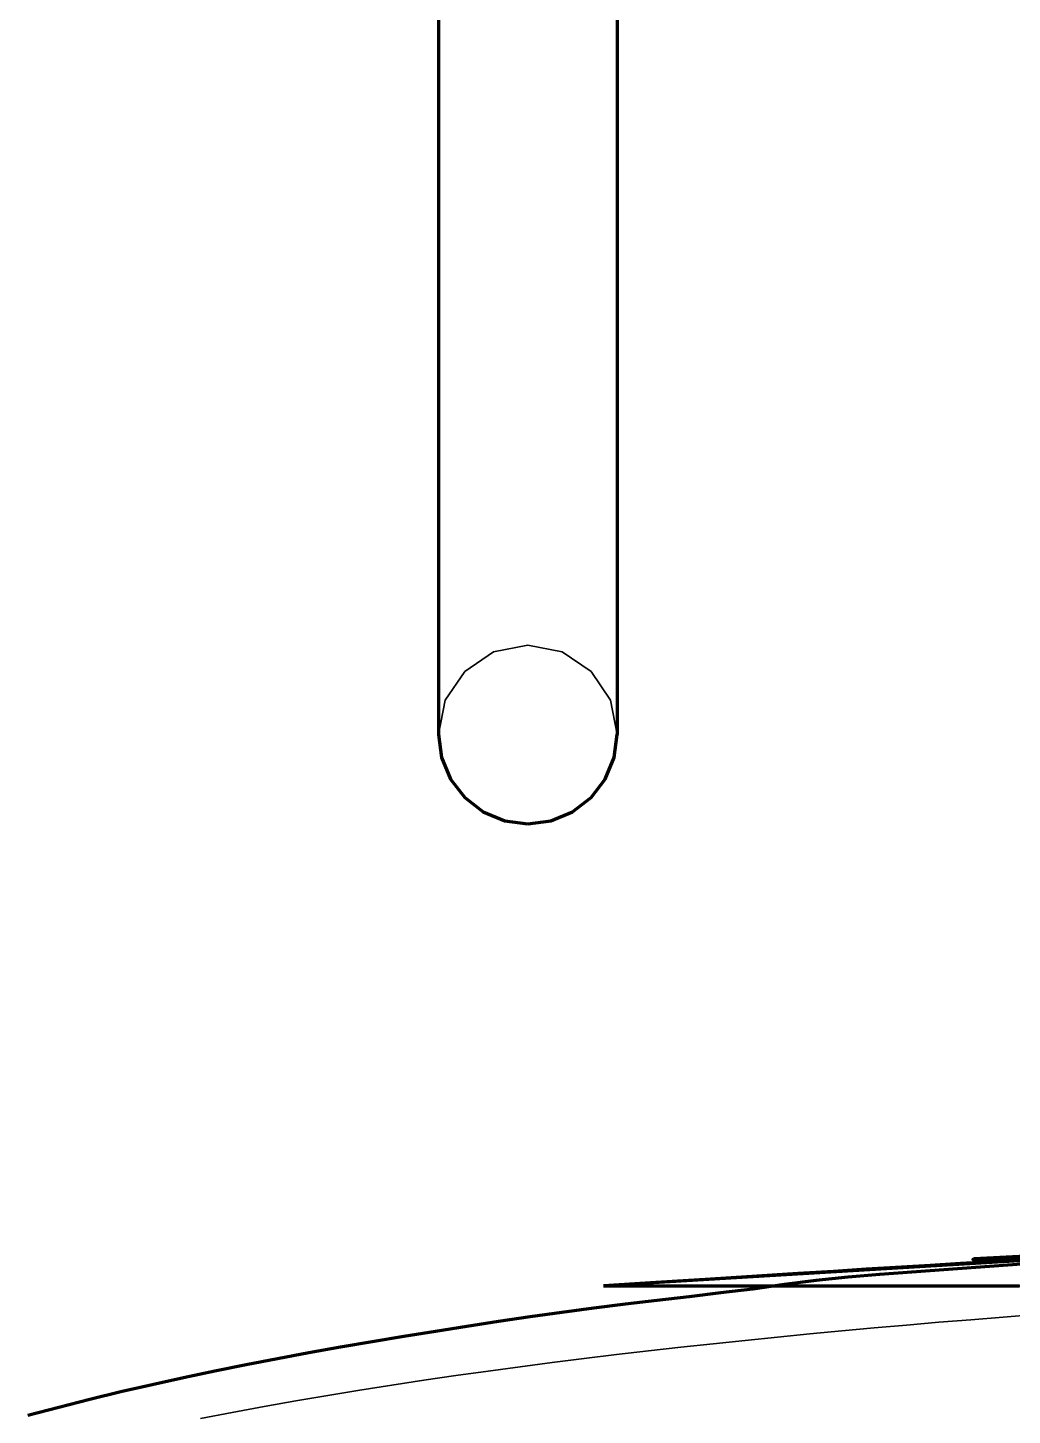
# Model space of a CAD drawing. Header units: millimetres. Extents: x 0 to 2208, y 0 to 420.
# Drawn here: x 182.37 to 190.08, y 240.39 to 251.26 of the extents above; entities that cross this region are included whole.
import ezdxf

# ---------------------------------------------------------------- set-up
doc = ezdxf.new("R2010")
doc.units = ezdxf.units.MM
doc.linetypes.add('IRAM-E-TRAZOS', pattern=[5, 4, -1])
doc.layers.add('01-VISIBLE', color=7, linetype='CONTINUOUS', lineweight=70)
doc.layers.add('02-OCULTA', color=4, linetype='IRAM-E-TRAZOS', lineweight=35)

msp = doc.modelspace()

# ---------------------------------------------------------------- linework, layer by layer
at = {"layer": '01-VISIBLE'}
for points in [[(185.585, 251.38), (185.585, 251.123), (185.585, 250.866), (185.585, 250.609), (185.585, 250.352), (185.585, 250.094), (185.585, 249.837), (185.585, 249.58), (185.585, 249.323), (185.585, 249.066), (185.585, 248.809), (185.585, 248.552), (185.585, 248.294), (185.585, 248.037), (185.585, 247.78), (185.585, 247.523), (185.585, 247.266), (185.585, 247.009), (185.585, 246.752), (185.585, 246.494), (185.585, 246.237), (185.585, 245.98), (185.585, 245.723)], [(185.585, 251.38), (185.585, 251.123), (185.585, 250.866), (185.585, 250.609), (185.585, 250.352), (185.585, 250.094), (185.585, 249.837), (185.585, 249.58), (185.585, 249.323), (185.585, 249.066), (185.585, 248.809), (185.585, 248.552), (185.585, 248.294), (185.585, 248.037), (185.585, 247.78), (185.585, 247.523), (185.585, 247.266), (185.585, 247.009), (185.585, 246.752), (185.585, 246.494), (185.585, 246.237), (185.585, 245.98), (185.585, 245.723)], [(186.985, 251.36), (186.985, 251.104), (186.985, 250.848), (186.985, 250.592), (186.985, 250.335), (186.985, 250.079), (186.985, 249.823), (186.985, 249.567), (186.985, 249.31), (186.985, 249.054), (186.985, 248.798), (186.985, 248.542), (186.985, 248.285), (186.985, 248.029), (186.985, 247.773), (186.985, 247.517), (186.985, 247.26), (186.985, 247.004), (186.985, 246.748), (186.985, 246.492), (186.985, 246.235), (186.985, 245.979), (186.985, 245.723)], [(186.985, 251.335), (186.985, 251.08), (186.985, 250.825), (186.985, 250.57), (186.985, 250.315), (186.985, 250.06), (186.985, 249.805), (186.985, 249.55), (186.985, 249.294), (186.985, 249.039), (186.985, 248.784), (186.985, 248.529), (186.985, 248.274), (186.985, 248.019), (186.985, 247.764), (186.985, 247.509), (186.985, 247.254), (186.985, 246.998), (186.985, 246.743), (186.985, 246.488), (186.985, 246.233), (186.985, 245.978), (186.985, 245.723)], [(185.585, 245.723), (185.609, 245.542), (185.679, 245.373), (185.79, 245.228), (185.935, 245.117), (186.104, 245.047), (186.285, 245.023)], [(186.285, 245.023), (186.466, 245.047), (186.635, 245.117), (186.78, 245.228), (186.891, 245.373), (186.961, 245.542), (186.985, 245.723)], [(182.366, 240.387), (182.609, 240.451), (182.852, 240.513), (183.096, 240.572), (183.341, 240.628), (183.586, 240.682), (183.831, 240.734), (184.077, 240.784), (184.323, 240.832), (184.57, 240.879), (184.817, 240.923), (185.064, 240.966), (185.312, 241.007), (185.56, 241.047), (185.807, 241.086), (186.056, 241.124), (186.304, 241.161), (186.552, 241.196), (186.801, 241.229), (187.05, 241.26), (187.299, 241.29), (187.548, 241.319), (187.798, 241.348), (188.047, 241.379), (188.295, 241.415), (188.544, 241.447), (188.794, 241.471), (189.044, 241.492), (189.294, 241.512), (189.544, 241.53), (189.794, 241.549), (190.045, 241.567), (190.295, 241.584)], [(190.793, 241.636), (190.532, 241.62), (190.271, 241.605), (190.01, 241.589), (189.749, 241.574), (189.487, 241.558), (189.226, 241.542), (188.965, 241.527), (188.704, 241.511), (188.443, 241.495), (188.182, 241.48), (187.921, 241.464), (187.66, 241.448), (187.399, 241.433), (187.138, 241.417), (186.877, 241.402)], [(190.196, 241.607), (189.953, 241.593), (189.674, 241.577), (189.438, 241.562), (189.212, 241.548), (188.935, 241.531), (188.68, 241.515), (188.4, 241.497), (188.199, 241.485), (187.96, 241.47), (187.675, 241.452), (187.458, 241.439), (187.205, 241.423), (186.877, 241.402)], [(190.285, 241.638), (190.033, 241.626), (189.781, 241.613), (189.771, 241.608), (190.024, 241.618), (190.275, 241.628)], [(186.877, 241.402), (187.128, 241.402), (187.379, 241.402), (187.629, 241.402), (187.88, 241.402), (188.131, 241.402), (188.381, 241.402), (188.632, 241.402), (188.883, 241.402), (189.134, 241.402), (189.384, 241.402), (189.635, 241.402), (189.886, 241.402), (190.136, 241.402)]]:
    msp.add_lwpolyline(points, dxfattribs=at)
at = {"layer": '02-OCULTA'}
for points in [[(185.585, 245.723), (185.638, 245.991), (185.79, 246.218), (186.017, 246.37), (186.285, 246.423), (186.553, 246.37), (186.78, 246.218), (186.932, 245.991), (186.985, 245.723)], [(190.172, 241.402), (189.918, 241.402), (189.665, 241.402), (189.411, 241.402), (189.158, 241.402), (188.905, 241.402), (188.651, 241.402), (188.398, 241.402), (188.144, 241.402), (187.891, 241.402), (187.637, 241.402), (187.384, 241.402), (187.131, 241.402), (186.877, 241.402)], [(190.263, 241.176), (190.01, 241.156), (189.757, 241.136), (189.504, 241.116), (189.251, 241.094), (188.998, 241.072), (188.746, 241.049), (188.493, 241.025), (188.24, 241), (187.988, 240.974), (187.736, 240.948), (187.483, 240.92), (187.231, 240.892), (186.979, 240.862), (186.727, 240.832), (186.476, 240.8), (186.224, 240.767), (185.973, 240.733), (185.721, 240.698), (185.47, 240.661), (185.219, 240.623), (184.969, 240.583), (184.718, 240.542), (184.468, 240.5), (184.218, 240.455), (183.969, 240.409), (183.72, 240.361)]]:
    msp.add_lwpolyline(points, dxfattribs=at)

doc.saveas('drawing.dxf')
